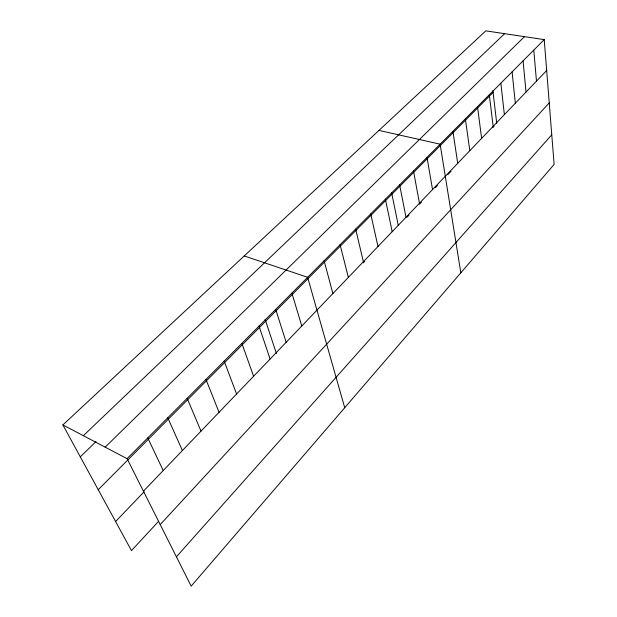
<?xml version="1.0" encoding="UTF-8"?>
<svg xmlns="http://www.w3.org/2000/svg" width="617" height="617" viewBox="0 0 617 617"><rect width="100%" height="100%" fill="white"/><g stroke="black" fill="none" stroke-linecap="round" stroke-linejoin="round"><path stroke-width="0.93" d="M176.416 556.804L551.775 134.807M160.219 524.589L549.246 102.908M158.584 521.319L131.46 550.611L62.88 424.928L485.818 30.85L544.225 39.611L554.12 164.423L191.162 586.15L127.087 458.678L62.88 424.928M143.429 491.194L546.677 70.515M115.595 521.542L144.139 491.741M363.359 262.819L364.639 261.477M407.066 217.176L409.056 215.094M419.467 204.227L421.419 202.191M435.44 187.545L437.407 185.493M447.826 174.611L451.027 171.264M492.759 127.688L494.094 126.3M98.234 489.721L493.083 92.427M127.087 458.678L544.225 39.611M105.168 447.155L524.496 36.65M80.287 456.842L95.982 441.649M83.341 435.687L504.644 33.673M378.969 130.403L440.129 144.185L460.822 272.83M244.224 255.955L307.621 277.303L344.726 407.729M147.756 437.916L163.227 470.54M167.77 417.809L182.408 450.533M187.159 398.327L201.011 431.121M205.955 379.447L219.058 412.295M224.179 361.138L236.573 394.024M241.864 343.368L253.587 376.277M259.032 326.131L270.107 359.04M265.133 319.367L276.416 353.603M275.699 309.379L286.165 342.281M291.887 293.114L301.782 325.992M324.11 260.752L332.887 293.545M340.106 244.679L348.343 277.419M355.639 229.069L363.367 261.739M370.724 213.914L377.974 246.507M385.386 199.183L392.181 231.691M391.564 192.411L398.243 225.267M399.646 184.861L405.994 217.269M413.506 170.932L419.444 203.24M427.003 157.381L432.54 189.581M452.917 131.344L457.714 163.32M465.365 118.834L469.822 150.687M477.496 106.641L481.63 138.37M489.32 94.763L493.137 126.362M492.867 90.591L496.754 123.523M500.85 83.179L504.374 114.646M512.095 71.888L515.334 103.209M523.069 60.867L526.031 92.049M533.774 50.108L536.474 81.151"/></g></svg>
